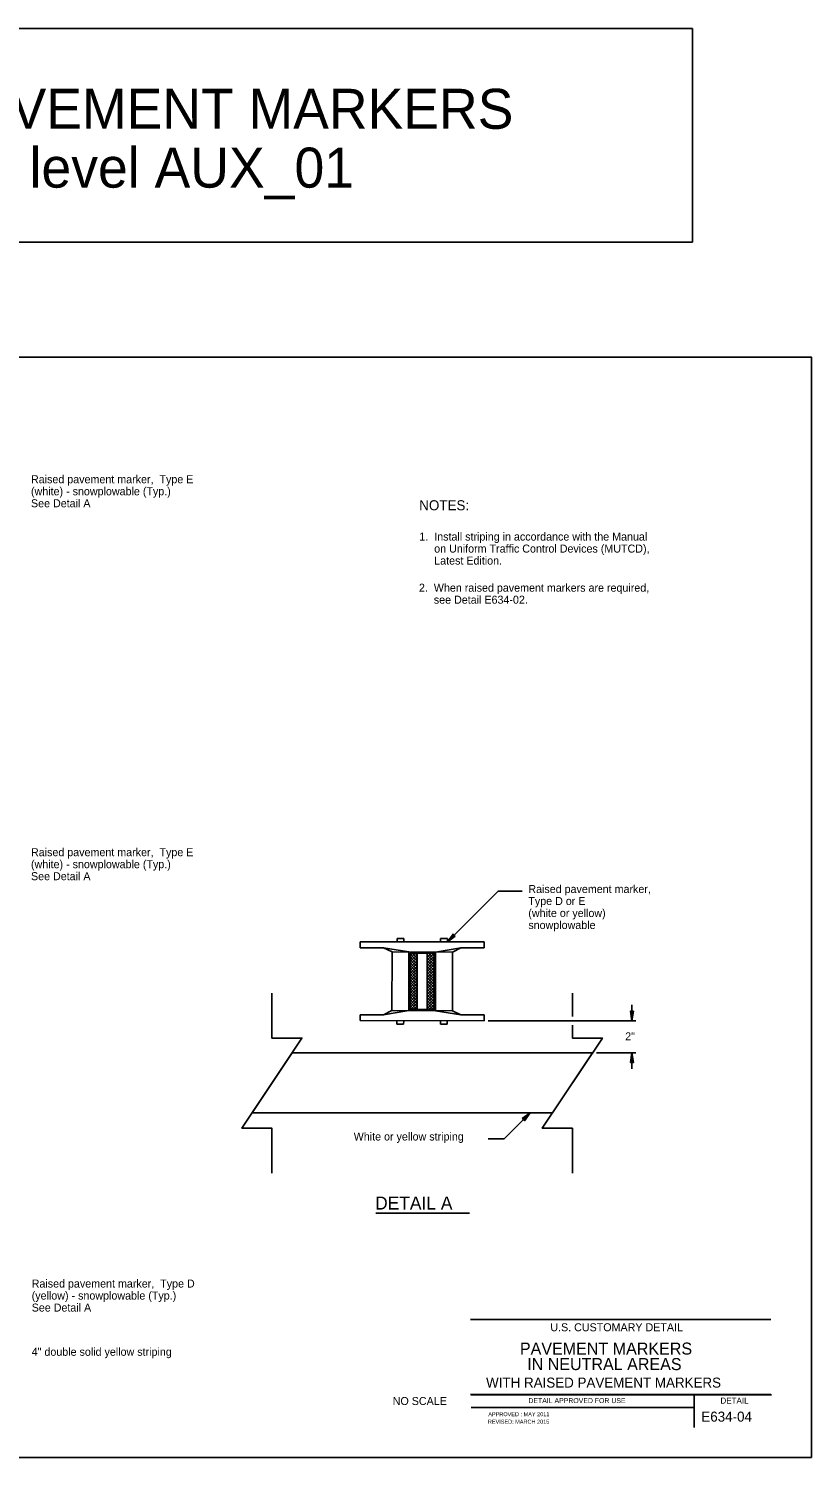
# Model space of a CAD drawing. Extents: x -100 to 2456, y -70 to 1398.
# Drawn here: x 818 to 1600, y -30 to 1398 of the extents above; entities that cross this region are included whole.
import ezdxf

# ---------------------------------------------------------------- set-up
doc = ezdxf.new("R2010")
doc.units = 0
for name, color, linetype in [('AUX_01', 7, 'Continuous'), ('D_Dimensions', 7, 'Continuous'), ('D_EFL_Border', 7, 'Continuous'), ('D_Tables', 7, 'Continuous'), ('Default', 7, 'Continuous'), ('X_UT_Pole_Cell', 7, 'Continuous')]:
    doc.layers.add(name, color=color, linetype=linetype)

msp = doc.modelspace()

# ---------------------------------------------------------------- linework, layer by layer
at = {"layer": 'AUX_01'}
for p, q in [((1236.2, 485.3), (1287.1, 536.2)), ((1311.1, 536.2), (1287.1, 536.2)), ((1185.9, 485.3), (1185.9, 488.7)), ((1185.9, 488.7), (1192.6, 488.7)), ((1192.6, 488.7), (1192.6, 485.3)), ((1236.2, 488.6), (1229.5, 488.6)), ((1229.5, 488.6), (1229.5, 485.3)), ((1236.2, 485.3), (1236.2, 488.6)), ((1149.1, 485.4), (1273.1, 485.3)), ((1149.1, 485.4), (1149.1, 479.5)), ((1149.1, 479.5), (1172.5, 479.5)), ((1172.5, 479.5), (1180.9, 475.3)), ((1172.5, 479.5), (1197.7, 475.3)), ((1180.9, 475.3), (1180.8, 416.6)), ((1180.9, 475.3), (1241.2, 475.2)), ((1197.7, 475.3), (1197.6, 416.6)), ((1199, 473.9), (1198.9, 417.9)), ((1199, 473.9), (1223.1, 473.9)), ((1199, 471.3), (1201.7, 473.9)), ((1199, 468.4), (1204.5, 473.9)), ((1206, 466), (1199, 473)), ((1199, 465.6), (1206, 472.6)), ((1206, 468.8), (1201, 473.9)), ((1206, 471.7), (1203.8, 473.9)), ((1206, 473.9), (1206, 417.9)), ((1216.1, 473.9), (1216, 417.9)), ((1216.1, 472.7), (1217.3, 473.9)), ((1216.1, 469.8), (1220.2, 473.9)), ((1216.1, 467), (1223, 473.9)), ((1223.1, 465.3), (1216.1, 472.3)), ((1223.1, 468.1), (1217.3, 473.9)), ((1223.1, 471), (1220.2, 473.9)), ((1223.1, 473.8), (1223, 473.9)), ((1223.1, 473.9), (1223.1, 417.9)), ((1224.5, 475.2), (1224.4, 416.5)), ((1224.5, 475.2), (1249.6, 479.4)), ((1249.6, 479.4), (1241.2, 475.2)), ((1241.2, 475.2), (1241.2, 416.5)), ((1249.6, 479.4), (1273, 479.4)), ((1273.1, 485.3), (1273, 479.4)), ((1206, 463.2), (1199, 470.2)), ((1199, 462.7), (1206, 469.8)), ((1206, 460.3), (1199, 467.4)), ((1199, 459.9), (1206, 466.9)), ((1206, 457.5), (1199, 464.5)), ((1199, 457), (1206, 464.1)), ((1206, 454.6), (1199, 461.7)), ((1199, 454.2), (1206, 461.2)), ((1206, 451.8), (1199, 458.8)), ((1199, 451.4), (1206, 458.4)), ((1216.1, 464.2), (1223.1, 471.2)), ((1223.1, 462.4), (1216.1, 469.5)), ((1216.1, 461.3), (1223.1, 468.4)), ((1223.1, 459.6), (1216.1, 466.6)), ((1216.1, 458.5), (1223.1, 465.5)), ((1223.1, 456.7), (1216.1, 463.8)), ((1216.1, 455.6), (1223.1, 462.7)), ((1223.1, 453.9), (1216.1, 460.9)), ((1216.1, 452.8), (1223.1, 459.8)), ((1223.1, 451), (1216.1, 458.1)), ((1198.9, 445.7), (1206, 452.7)), ((1206, 443.2), (1198.9, 450.3)), ((1206, 437.5), (1198.9, 444.6)), ((1198.9, 437.1), (1206, 444.2)), ((1206, 448.9), (1199, 456)), ((1199, 448.5), (1206, 455.6)), ((1206, 446.1), (1199, 453.1)), ((1199, 442.8), (1206, 449.9)), ((1206, 440.4), (1199, 447.5)), ((1199, 440), (1206, 447)), ((1216, 441.4), (1223.1, 448.4)), ((1223.1, 436.8), (1216, 443.8)), ((1216.1, 449.9), (1223.1, 457)), ((1223.1, 448.2), (1216.1, 455.2)), ((1216.1, 447.1), (1223.1, 454.1)), ((1223.1, 445.3), (1216.1, 452.4)), ((1216.1, 444.2), (1223.1, 451.3)), ((1223.1, 442.5), (1216.1, 449.6)), ((1223.1, 439.6), (1216.1, 446.7)), ((1216.1, 438.6), (1223.1, 445.6)), ((1198.9, 434.3), (1206, 441.3)), ((1206, 431.9), (1198.9, 438.9)), ((1198.9, 428.6), (1206, 435.6)), ((1206, 426.2), (1198.9, 433.3)), ((1198.9, 425.8), (1206, 432.8)), ((1206, 423.3), (1198.9, 430.4)), ((1198.9, 422.9), (1206, 430)), ((1206, 434.7), (1199, 441.8)), ((1199, 431.5), (1206, 438.5)), ((1206, 429), (1199, 436.1)), ((1216, 432.9), (1223.1, 439.9)), ((1223.1, 428.3), (1216, 435.4)), ((1216, 427.2), (1223.1, 434.2)), ((1223.1, 425.5), (1216, 432.5)), ((1216, 424.3), (1223.1, 431.4)), ((1216, 421.5), (1223.1, 428.5)), ((1216.1, 435.7), (1223.1, 442.7)), ((1223.1, 434), (1216.1, 441)), ((1223.1, 431.1), (1216.1, 438.2)), ((1216.1, 430), (1223.1, 437)), ((1223.1, 422.6), (1216.1, 429.7)), ((1172.5, 412.4), (1180.8, 416.6)), ((1172.5, 412.4), (1197.6, 416.6)), ((1180.8, 416.6), (1241.2, 416.5)), ((1206, 420.5), (1198.9, 427.5)), ((1198.9, 420.1), (1206, 427.1)), ((1205.7, 417.9), (1198.9, 424.7)), ((1202.9, 417.9), (1198.9, 421.9)), ((1200, 417.9), (1198.9, 419)), ((1198.9, 417.9), (1223.1, 417.9)), ((1199.6, 417.9), (1206, 424.3)), ((1202.4, 417.9), (1206, 421.4)), ((1205.3, 417.9), (1206, 418.6)), ((1223.1, 419.8), (1216, 426.8)), ((1216, 418.6), (1223.1, 425.7)), ((1219.3, 417.9), (1216, 421.1)), ((1216.4, 417.9), (1216, 418.3)), ((1222.1, 417.9), (1216.1, 424)), ((1218.1, 417.9), (1223, 422.8)), ((1220.9, 417.9), (1223.1, 420)), ((1224.4, 416.5), (1249.5, 412.4)), ((1249.5, 412.4), (1241.2, 416.5)), ((1420.7, 422.4), (1420.7, 406.4)), ((1149, 412.4), (1149, 406.6)), ((1149, 412.4), (1172.5, 412.4)), ((1149, 406.6), (1273, 406.4)), ((1185.8, 406.5), (1185.8, 403.2)), ((1185.8, 403.2), (1192.5, 403.1)), ((1192.5, 403.1), (1192.6, 406.5)), ((1229.4, 403.1), (1229.4, 406.5)), ((1236.1, 403.1), (1229.4, 403.1)), ((1236.1, 406.5), (1236.1, 403.1)), ((1249.5, 412.4), (1273, 412.3)), ((1273, 412.3), (1273, 406.4)), ((1277, 406.4), (1424.7, 406.4)), ((1081.1, 374.4), (1381.3, 374.4)), ((1385.3, 374.4), (1424.7, 374.4)), ((1420.7, 358.4), (1420.7, 374.4)), ((1041, 314.4), (1341.2, 314.4)), ((1318.8, 314.4), (1293.1, 288.6)), ((1293.1, 288.6), (1277, 288.6)), ((1164.6, 214.2), (1258.4, 214.2))]:
    msp.add_line(p, q, dxfattribs=at)
for points in [[(1244.1, 491), (1236.2, 485.3), (1241.9, 493.2)], [(1199, 473.9), (1206, 473.9), (1206, 417.9), (1198.9, 417.9)], [(1216.1, 473.9), (1223.1, 473.9), (1223.1, 417.9), (1216, 417.9)], [(1422.3, 416), (1420.7, 406.4), (1419.1, 416)], [(1041, 314.4), (1081.1, 374.4), (1381.3, 374.4), (1341.2, 314.4)], [(1419.1, 364.8), (1420.7, 374.4), (1422.3, 364.8)], [(1310.9, 308.7), (1318.8, 314.4), (1313.2, 306.5)]]:
    msp.add_lwpolyline(points, close=True, dxfattribs=at)
for points in [[(1060.9, 434.2), (1060.9, 389.2), (1090.9, 389.2), (1030.9, 299.1), (1060.9, 299.1), (1060.9, 254.1)], [(1361.1, 434.2), (1361.1, 410.7)], [(1361.1, 402.1), (1361.1, 389.2), (1391.1, 389.2), (1331.1, 299.1), (1361.1, 299.1), (1361.1, 254.1)]]:
    msp.add_lwpolyline(points, dxfattribs=at)
at = {"layer": 'D_EFL_Border'}
msp.add_lwpolyline([(-100, 1070), (1600, 1070), (1600, -30), (-100, -30)], close=True, dxfattribs=at)
at = {"layer": 'D_Tables'}
msp.add_lwpolyline([(146.9, 1398.3), (1481.1, 1398.3), (1481.1, 1184.8), (146.9, 1184.8)], close=True, dxfattribs=at)
msp.add_lwpolyline([(146.9, 1398.3), (1481.1, 1398.3), (1481.1, 1184.8), (146.9, 1184.8)], close=True, dxfattribs=at)
at = {"layer": 'Default'}
for p, q in [((1259.4, 107.9), (1559.4, 107.9)), ((1259.4, 32.8), (1559.4, 32.8)), ((1260, 32.7), (1560, 32.7)), ((1482.7, 32.7), (1482.7, 0)), ((1260, 19.8), (1482.7, 19.8))]:
    msp.add_line(p, q, dxfattribs=at)

# ---------------------------------------------------------------- texts
at = {"layer": 'AUX_01'}
for s, height, p in [('Raised pavement marker,  Type E', 8, (820.1, 943.8)), ('(white) - snowplowable (Typ.)', 8, (820.1, 931.8)), ('See Detail A', 8, (820.1, 919.8)), ('2.  When raised pavement markers are required,', 8, (1207.8, 835.4)), ('     see Detail E634-02.', 8, (1207.8, 823.4)), ('Raised pavement marker,  Type E', 8, (820.1, 571)), ('(white) - snowplowable (Typ.)', 8, (820.1, 559)), ('See Detail A', 8, (820.1, 547)), ('Type D or E', 8, (1317.1, 522.2)), ('Raised pavement marker,', 8, (1317.1, 534.2)), ('(white or yellow)', 8, (1317.1, 510.2)), ('snowplowable', 8, (1317.1, 498.2)), ('2"', 8, (1413.9, 386.9)), ('White or yellow striping', 8, (1142.6, 286.8)), ('DETAIL A', 13, (1164, 217.8)), ('Raised pavement marker,  Type D', 8, (820.8, 139.8)), ('(yellow) - snowplowable (Typ.)', 8, (820.8, 127.8)), ('See Detail A', 8, (820.8, 115.8)), ('WITH RAISED PAVEMENT MARKERS', 10, (1274.9, 39.8))]:
    msp.add_text(s, height=height, dxfattribs=at).set_placement(p)
at = {"layer": 'D_Dimensions'}
for s, height, p in [('NOTES:', 10.01, (1208.1, 916.8)), ('1.  Install striping in accordance with the Manual', 8, (1208.2, 886.5)), ('     on Uniform Traffic Control Devices (MUTCD),', 8, (1208.2, 874.5)), ('     Latest Edition.', 8, (1208.2, 862.5)), ('4" double solid yellow striping', 8, (820.8, 71.6))]:
    msp.add_text(s, height=height, dxfattribs=at).set_placement(p)
at = {"layer": 'D_Tables'}
for s, p in [('To remove RAISED PAVEMENT MARKERS', (243.4, 1298.1)), (' from detail, turn off level AUX_01', (342.7, 1239.3))]:
    msp.add_text(s, height=40.026, dxfattribs=at).set_placement(p)
at = {"layer": 'Default'}
for s, height, p in [('U.S. CUSTOMARY DETAIL', 8, (1339.1, 96.1)), ('PAVEMENT MARKERS', 12, (1308.7, 72.8)), ('IN NEUTRAL AREAS', 12, (1316, 57.3)), ('DETAIL APPROVED FOR USE  ', 5, (1317.2, 24.3)), ('DETAIL', 6, (1509.1, 23.8)), ('APPROVED : MAY 2011', 4, (1277.1, 11.2)), ('E634-04', 10, (1490, 5.8)), ('REVISED: MARCH 2015', 4, (1276.7, 3.7))]:
    msp.add_text(s, height=height, dxfattribs=at).set_placement(p)
at = {"layer": 'X_UT_Pole_Cell'}
msp.add_text('NO SCALE', height=8, dxfattribs=at).set_placement((1181.6, 22.4))

doc.saveas('drawing.dxf')
